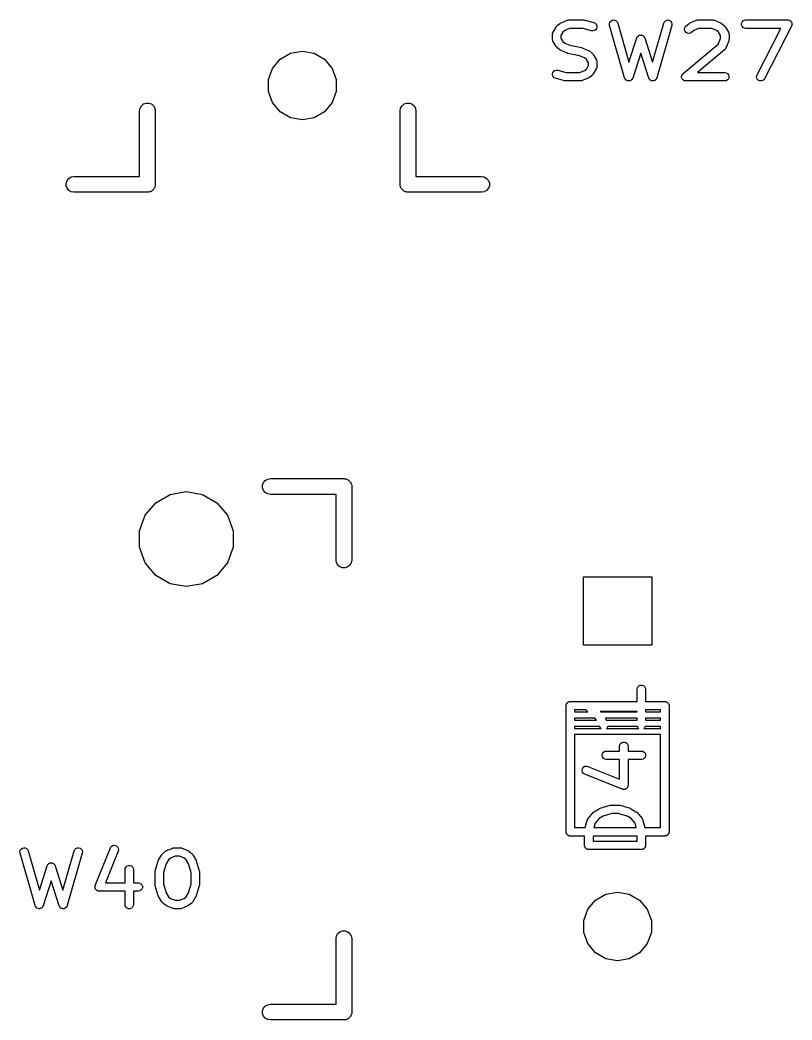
# Model space of a CAD drawing. Extents: x 47 to 330, y -254 to -153.
# Drawn here: x 279.39 to 298.06, y -206.54 to -182.38 of the extents above; entities that cross this region are included whole.
import ezdxf

# ---------------------------------------------------------------- set-up
doc = ezdxf.new("R2010")
doc.units = 0
doc.header["$MEASUREMENT"] = 0
doc.layers.add('BLACK', color=7, linetype='CONTINUOUS')

msp = doc.modelspace()

# ---------------------------------------------------------------- linework, layer by layer
at = {"layer": 'Black'}
for p, q in [((292.473, -182.446), (292.618, -182.386)), ((292.618, -182.386), (292.621, -182.385)), ((292.621, -182.385), (292.623, -182.384)), ((292.623, -182.384), (292.638, -182.381)), ((292.638, -182.381), (292.653, -182.378)), ((292.653, -182.378), (292.655, -182.378)), ((292.655, -182.378), (292.658, -182.378)), ((292.658, -182.378), (293.02, -182.378)), ((293.02, -182.378), (293.034, -182.38)), ((293.034, -182.38), (293.048, -182.382)), ((293.048, -182.382), (293.265, -182.442)), ((293.653, -182.438), (293.673, -182.409)), ((293.673, -182.409), (293.702, -182.388)), ((293.702, -182.388), (293.736, -182.378)), ((293.736, -182.378), (293.771, -182.381)), ((293.771, -182.381), (293.803, -182.395)), ((293.803, -182.395), (293.828, -182.42)), ((293.828, -182.42), (293.844, -182.452)), ((294.955, -182.452), (294.97, -182.42)), ((294.97, -182.42), (294.996, -182.395)), ((294.996, -182.395), (295.028, -182.381)), ((295.028, -182.381), (295.063, -182.378)), ((295.063, -182.378), (295.097, -182.388)), ((295.097, -182.388), (295.125, -182.409)), ((295.125, -182.409), (295.145, -182.438)), ((295.594, -182.446), (295.739, -182.386)), ((295.739, -182.386), (295.741, -182.385)), ((295.741, -182.385), (295.743, -182.384)), ((295.743, -182.384), (295.759, -182.381)), ((295.759, -182.381), (295.773, -182.378)), ((295.773, -182.378), (295.776, -182.378)), ((295.776, -182.378), (295.778, -182.378)), ((295.778, -182.378), (296.141, -182.378)), ((296.141, -182.378), (296.143, -182.378)), ((296.143, -182.378), (296.146, -182.378)), ((296.146, -182.378), (296.161, -182.381)), ((296.161, -182.381), (296.176, -182.384)), ((296.176, -182.384), (296.178, -182.385)), ((296.178, -182.385), (296.18, -182.386)), ((296.18, -182.386), (296.325, -182.446)), ((296.851, -182.429), (296.874, -182.402)), ((296.874, -182.402), (296.905, -182.384)), ((296.905, -182.384), (296.939, -182.378)), ((296.939, -182.378), (297.955, -182.378)), ((297.955, -182.378), (297.97, -182.381)), ((297.97, -182.381), (297.985, -182.382)), ((297.985, -182.382), (297.988, -182.384)), ((297.988, -182.384), (297.99, -182.384)), ((297.99, -182.384), (298.003, -182.392)), ((298.003, -182.392), (298.017, -182.399)), ((298.017, -182.399), (298.018, -182.4)), ((298.018, -182.4), (298.021, -182.402)), ((298.021, -182.402), (298.03, -182.413)), ((298.03, -182.413), (298.041, -182.425)), ((292.28, -182.669), (292.353, -182.548)), ((292.353, -182.548), (292.364, -182.535)), ((292.364, -182.535), (292.375, -182.522)), ((292.375, -182.522), (292.447, -182.462)), ((292.447, -182.462), (292.461, -182.454)), ((292.461, -182.454), (292.473, -182.446)), ((292.566, -182.628), (292.518, -182.668)), ((292.678, -182.581), (292.566, -182.628)), ((293.007, -182.581), (292.678, -182.581)), ((293.211, -182.638), (293.007, -182.581)), ((293.246, -182.641), (293.211, -182.638)), ((293.28, -182.632), (293.246, -182.641)), ((293.265, -182.442), (293.297, -182.457)), ((293.309, -182.612), (293.28, -182.632)), ((293.297, -182.457), (293.322, -182.482)), ((293.33, -182.584), (293.309, -182.612)), ((293.322, -182.482), (293.337, -182.515)), ((293.339, -182.55), (293.33, -182.584)), ((293.337, -182.515), (293.339, -182.55)), ((293.645, -182.472), (293.653, -182.438)), ((293.648, -182.507), (293.645, -182.472)), ((294.011, -183.777), (293.648, -182.507)), ((293.844, -182.452), (294.115, -183.399)), ((294.684, -183.399), (294.955, -182.452)), ((295.15, -182.507), (294.787, -183.777)), ((295.145, -182.438), (295.154, -182.472)), ((295.154, -182.472), (295.15, -182.507)), ((295.46, -182.582), (295.473, -182.549)), ((295.46, -182.618), (295.46, -182.582)), ((295.472, -182.651), (295.46, -182.618)), ((295.495, -182.678), (295.472, -182.651)), ((295.473, -182.549), (295.495, -182.522)), ((295.495, -182.522), (295.568, -182.462)), ((295.568, -182.462), (295.581, -182.454)), ((295.581, -182.454), (295.594, -182.446)), ((295.686, -182.628), (295.625, -182.679)), ((295.798, -182.581), (295.686, -182.628)), ((296.121, -182.581), (295.798, -182.581)), ((296.233, -182.628), (296.121, -182.581)), ((296.28, -182.668), (296.233, -182.628)), ((296.325, -182.446), (296.338, -182.454)), ((296.338, -182.454), (296.351, -182.462)), ((296.351, -182.462), (296.424, -182.522)), ((296.424, -182.522), (296.435, -182.535)), ((296.435, -182.535), (296.446, -182.548)), ((296.446, -182.548), (296.518, -182.669)), ((296.839, -182.462), (296.851, -182.429)), ((296.839, -182.497), (296.839, -182.462)), ((296.851, -182.53), (296.839, -182.497)), ((296.874, -182.557), (296.851, -182.53)), ((296.905, -182.575), (296.874, -182.557)), ((296.939, -182.581), (296.905, -182.575)), ((297.789, -182.581), (296.939, -182.581)), ((297.212, -183.703), (297.789, -182.581)), ((298.046, -182.526), (297.392, -183.796)), ((298.041, -182.425), (298.042, -182.427)), ((298.042, -182.427), (298.043, -182.429)), ((298.043, -182.429), (298.048, -182.443)), ((298.05, -182.511), (298.046, -182.526)), ((298.048, -182.443), (298.054, -182.457)), ((298.055, -182.497), (298.05, -182.511)), ((298.054, -182.457), (298.054, -182.46)), ((298.054, -182.46), (298.055, -182.462)), ((298.055, -182.462), (298.055, -182.477)), ((298.055, -182.477), (298.056, -182.492)), ((298.056, -182.492), (298.055, -182.495)), ((298.055, -182.495), (298.055, -182.497)), ((292.266, -182.721), (292.267, -182.712)), ((292.266, -182.842), (292.266, -182.721)), ((292.267, -182.852), (292.266, -182.842)), ((292.267, -182.712), (292.268, -182.702)), ((292.268, -182.862), (292.267, -182.852)), ((292.268, -182.702), (292.27, -182.695)), ((292.27, -182.869), (292.268, -182.862)), ((292.27, -182.695), (292.272, -182.687)), ((292.272, -182.877), (292.27, -182.869)), ((292.272, -182.687), (292.277, -182.678)), ((292.277, -182.886), (292.272, -182.877)), ((292.277, -182.678), (292.28, -182.669)), ((292.28, -182.895), (292.277, -182.886)), ((292.353, -183.016), (292.28, -182.895)), ((292.518, -182.668), (292.469, -182.75)), ((292.469, -182.75), (292.469, -182.814)), ((292.469, -182.814), (292.518, -182.896)), ((292.518, -182.896), (292.566, -182.936)), ((294.115, -183.399), (294.303, -182.811)), ((294.303, -182.811), (294.304, -182.808)), ((294.304, -182.808), (294.305, -182.804)), ((294.305, -182.804), (294.313, -182.792)), ((294.313, -182.792), (294.319, -182.78)), ((294.319, -182.78), (294.322, -182.777)), ((294.322, -182.777), (294.324, -182.774)), ((294.324, -182.774), (294.335, -182.766)), ((294.335, -182.766), (294.345, -182.756)), ((294.345, -182.756), (294.349, -182.755)), ((294.349, -182.755), (294.352, -182.752)), ((294.352, -182.752), (294.365, -182.748)), ((294.365, -182.748), (294.378, -182.743)), ((294.378, -182.743), (294.382, -182.743)), ((294.382, -182.743), (294.386, -182.742)), ((294.386, -182.742), (294.399, -182.742)), ((294.399, -182.742), (294.413, -182.742)), ((294.413, -182.742), (294.417, -182.743)), ((294.417, -182.743), (294.421, -182.743)), ((294.421, -182.743), (294.434, -182.748)), ((294.434, -182.748), (294.447, -182.752)), ((294.447, -182.752), (294.45, -182.755)), ((294.45, -182.755), (294.454, -182.756)), ((294.454, -182.756), (294.464, -182.766)), ((294.464, -182.766), (294.474, -182.774)), ((294.474, -182.774), (294.477, -182.777)), ((294.477, -182.777), (294.48, -182.78)), ((294.48, -182.78), (294.486, -182.792)), ((294.486, -182.792), (294.493, -182.804)), ((294.493, -182.804), (294.494, -182.808)), ((294.494, -182.808), (294.496, -182.811)), ((294.496, -182.811), (294.684, -183.399)), ((295.525, -182.696), (295.495, -182.678)), ((295.56, -182.702), (295.525, -182.696)), ((295.595, -182.696), (295.56, -182.702)), ((295.625, -182.679), (295.595, -182.696)), ((296.274, -182.962), (296.33, -182.823)), ((296.33, -182.75), (296.28, -182.668)), ((296.33, -182.823), (296.33, -182.75)), ((296.526, -182.88), (296.453, -183.062)), ((296.518, -182.669), (296.522, -182.678)), ((296.522, -182.678), (296.527, -182.687)), ((296.527, -182.877), (296.526, -182.879)), ((296.526, -182.879), (296.526, -182.88)), ((296.527, -182.687), (296.528, -182.695)), ((296.53, -182.861), (296.527, -182.877)), ((296.528, -182.695), (296.531, -182.702)), ((296.533, -182.846), (296.53, -182.861)), ((296.531, -182.702), (296.531, -182.712)), ((296.531, -182.712), (296.533, -182.721)), ((296.533, -182.721), (296.533, -182.842)), ((296.533, -182.842), (296.533, -182.844)), ((296.533, -182.844), (296.533, -182.846)), ((285.937, -183.181), (286.22, -183.131)), ((286.22, -183.131), (286.503, -183.181)), ((292.364, -183.028), (292.353, -183.016)), ((292.375, -183.041), (292.364, -183.028)), ((292.447, -183.102), (292.375, -183.041)), ((292.461, -183.109), (292.447, -183.102)), ((292.473, -183.118), (292.461, -183.109)), ((292.618, -183.178), (292.473, -183.118)), ((292.566, -182.936), (292.688, -182.987)), ((292.688, -182.987), (292.969, -183.045)), ((292.969, -183.045), (292.978, -183.049)), ((292.978, -183.049), (292.987, -183.051)), ((292.987, -183.051), (293.132, -183.111)), ((293.132, -183.111), (293.145, -183.12)), ((293.145, -183.12), (293.158, -183.127)), ((293.158, -183.127), (293.231, -183.188)), ((295.423, -183.671), (296.274, -182.962)), ((296.424, -183.102), (295.768, -183.648)), ((296.429, -183.096), (296.424, -183.102)), ((296.434, -183.092), (296.429, -183.096)), ((296.44, -183.083), (296.434, -183.092)), ((296.447, -183.075), (296.44, -183.083)), ((296.449, -183.068), (296.447, -183.075)), ((296.453, -183.062), (296.449, -183.068)), ((285.502, -183.546), (285.687, -183.325)), ((285.687, -183.325), (285.937, -183.181)), ((286.503, -183.181), (286.753, -183.325)), ((286.753, -183.325), (286.938, -183.546)), ((292.628, -183.18), (292.618, -183.178)), ((292.637, -183.184), (292.628, -183.18)), ((292.918, -183.242), (292.637, -183.184)), ((293.04, -183.293), (292.918, -183.242)), ((293.087, -183.333), (293.04, -183.293)), ((293.137, -183.415), (293.087, -183.333)), ((293.231, -183.188), (293.242, -183.201)), ((293.242, -183.201), (293.253, -183.213)), ((293.253, -183.213), (293.325, -183.334)), ((293.325, -183.334), (293.329, -183.343)), ((293.329, -183.343), (293.334, -183.352)), ((293.334, -183.352), (293.335, -183.36)), ((293.335, -183.36), (293.338, -183.367)), ((293.338, -183.367), (293.338, -183.377)), ((293.338, -183.377), (293.34, -183.387)), ((293.34, -183.387), (293.34, -183.508)), ((294.399, -183.176), (294.206, -183.78)), ((294.593, -183.78), (294.399, -183.176)), ((285.404, -183.816), (285.502, -183.546)), ((286.938, -183.546), (287.036, -183.816)), ((292.276, -183.645), (292.296, -183.617)), ((292.296, -183.617), (292.325, -183.597)), ((292.325, -183.597), (292.359, -183.588)), ((292.359, -183.588), (292.394, -183.591)), ((292.394, -183.591), (292.599, -183.648)), ((292.928, -183.648), (293.04, -183.601)), ((293.04, -183.601), (293.087, -183.562)), ((293.087, -183.562), (293.137, -183.479)), ((293.137, -183.479), (293.137, -183.415)), ((293.325, -183.56), (293.253, -183.681)), ((293.329, -183.551), (293.325, -183.56)), ((293.334, -183.542), (293.329, -183.551)), ((293.335, -183.534), (293.334, -183.542)), ((293.338, -183.527), (293.335, -183.534)), ((293.34, -183.508), (293.338, -183.517)), ((293.338, -183.517), (293.338, -183.527)), ((285.404, -184.104), (285.404, -183.816)), ((287.036, -183.816), (287.036, -184.104)), ((292.266, -183.679), (292.276, -183.645)), ((292.269, -183.714), (292.266, -183.679)), ((292.284, -183.747), (292.269, -183.714)), ((292.308, -183.772), (292.284, -183.747)), ((292.34, -183.787), (292.308, -183.772)), ((292.558, -183.847), (292.34, -183.787)), ((292.571, -183.849), (292.558, -183.847)), ((292.585, -183.851), (292.571, -183.849)), ((292.948, -183.851), (292.585, -183.851)), ((292.599, -183.648), (292.928, -183.648)), ((292.95, -183.851), (292.948, -183.851)), ((292.953, -183.851), (292.95, -183.851)), ((292.967, -183.848), (292.953, -183.851)), ((292.983, -183.845), (292.967, -183.848)), ((292.985, -183.844), (292.983, -183.845)), ((292.987, -183.843), (292.985, -183.844)), ((293.132, -183.783), (292.987, -183.843)), ((293.145, -183.775), (293.132, -183.783)), ((293.158, -183.767), (293.145, -183.775)), ((293.231, -183.707), (293.158, -183.767)), ((293.242, -183.694), (293.231, -183.707)), ((293.253, -183.681), (293.242, -183.694)), ((294.014, -183.783), (294.011, -183.777)), ((294.015, -183.788), (294.014, -183.783)), ((294.021, -183.798), (294.015, -183.788)), ((294.027, -183.809), (294.021, -183.798)), ((294.031, -183.813), (294.027, -183.809)), ((294.034, -183.818), (294.031, -183.813)), ((294.043, -183.825), (294.034, -183.818)), ((294.052, -183.834), (294.043, -183.825)), ((294.057, -183.836), (294.052, -183.834)), ((294.062, -183.839), (294.057, -183.836)), ((294.073, -183.843), (294.062, -183.839)), ((294.084, -183.848), (294.073, -183.843)), ((294.09, -183.848), (294.084, -183.848)), ((294.095, -183.85), (294.09, -183.848)), ((294.107, -183.85), (294.095, -183.85)), ((294.12, -183.851), (294.107, -183.85)), ((294.125, -183.849), (294.12, -183.851)), ((294.131, -183.849), (294.125, -183.849)), ((294.142, -183.844), (294.131, -183.849)), ((294.153, -183.841), (294.142, -183.844)), ((294.158, -183.838), (294.153, -183.841)), ((294.163, -183.835), (294.158, -183.838)), ((294.172, -183.827), (294.163, -183.835)), ((294.182, -183.82), (294.172, -183.827)), ((294.185, -183.816), (294.182, -183.82)), ((294.189, -183.812), (294.185, -183.816)), ((294.195, -183.801), (294.189, -183.812)), ((294.202, -183.791), (294.195, -183.801)), ((294.203, -183.785), (294.202, -183.791)), ((294.206, -183.78), (294.203, -183.785)), ((294.595, -183.785), (294.593, -183.78)), ((294.597, -183.791), (294.595, -183.785)), ((294.604, -183.801), (294.597, -183.791)), ((294.609, -183.812), (294.604, -183.801)), ((294.613, -183.816), (294.609, -183.812)), ((294.617, -183.82), (294.613, -183.816)), ((294.626, -183.827), (294.617, -183.82)), ((294.635, -183.835), (294.626, -183.827)), ((294.641, -183.838), (294.635, -183.835)), ((294.645, -183.841), (294.641, -183.838)), ((294.657, -183.844), (294.645, -183.841)), ((294.668, -183.849), (294.657, -183.844)), ((294.674, -183.849), (294.668, -183.849)), ((294.679, -183.851), (294.674, -183.849)), ((294.691, -183.85), (294.679, -183.851)), ((294.703, -183.85), (294.691, -183.85)), ((294.709, -183.848), (294.703, -183.85)), ((294.714, -183.848), (294.709, -183.848)), ((294.725, -183.843), (294.714, -183.848)), ((294.737, -183.839), (294.725, -183.843)), ((294.741, -183.836), (294.737, -183.839)), ((294.746, -183.834), (294.741, -183.836)), ((294.755, -183.825), (294.746, -183.834)), ((294.765, -183.818), (294.755, -183.825)), ((294.768, -183.813), (294.765, -183.818)), ((294.772, -183.809), (294.768, -183.813)), ((294.777, -183.798), (294.772, -183.809)), ((294.784, -183.788), (294.777, -183.798)), ((294.785, -183.783), (294.784, -183.788)), ((294.787, -183.777), (294.785, -183.783)), ((295.388, -183.732), (295.394, -183.715)), ((295.388, -183.749), (295.388, -183.732)), ((295.388, -183.732), (295.388, -183.732)), ((295.388, -183.732), (295.388, -183.732)), ((295.388, -183.767), (295.388, -183.749)), ((295.394, -183.784), (295.388, -183.767)), ((295.388, -183.767), (295.388, -183.767)), ((295.388, -183.767), (295.388, -183.767)), ((295.394, -183.715), (295.4, -183.699)), ((295.4, -183.8), (295.394, -183.784)), ((295.4, -183.698), (295.411, -183.685)), ((295.4, -183.699), (295.4, -183.698)), ((295.4, -183.699), (295.4, -183.699)), ((295.411, -183.814), (295.4, -183.8)), ((295.4, -183.8), (295.4, -183.8)), ((295.4, -183.8), (295.4, -183.8)), ((295.411, -183.685), (295.423, -183.672)), ((295.422, -183.827), (295.411, -183.814)), ((295.423, -183.827), (295.422, -183.827)), ((295.422, -183.827), (295.422, -183.827)), ((295.423, -183.672), (295.423, -183.671)), ((295.423, -183.672), (295.423, -183.672)), ((295.438, -183.836), (295.423, -183.827)), ((295.453, -183.845), (295.438, -183.836)), ((295.47, -183.848), (295.453, -183.845)), ((295.453, -183.845), (295.453, -183.845)), ((295.453, -183.845), (295.453, -183.845)), ((295.488, -183.851), (295.47, -183.848)), ((296.431, -183.851), (295.488, -183.851)), ((295.488, -183.851), (295.488, -183.851)), ((295.488, -183.851), (295.488, -183.851)), ((295.768, -183.648), (296.431, -183.648)), ((296.431, -183.648), (296.466, -183.654)), ((296.466, -183.845), (296.431, -183.851)), ((296.466, -183.654), (296.497, -183.672)), ((296.497, -183.827), (296.466, -183.845)), ((296.497, -183.672), (296.519, -183.699)), ((296.519, -183.8), (296.497, -183.827)), ((296.519, -183.699), (296.531, -183.732)), ((296.531, -183.767), (296.519, -183.8)), ((296.531, -183.732), (296.531, -183.767)), ((297.201, -183.737), (297.212, -183.703)), ((297.203, -183.772), (297.201, -183.737)), ((297.217, -183.805), (297.203, -183.772)), ((297.241, -183.83), (297.217, -183.805)), ((297.272, -183.847), (297.241, -183.83)), ((297.307, -183.851), (297.272, -183.847)), ((297.341, -183.843), (297.307, -183.851)), ((297.371, -183.824), (297.341, -183.843)), ((297.392, -183.796), (297.371, -183.824)), ((285.502, -184.374), (285.404, -184.104)), ((287.036, -184.104), (286.938, -184.374)), ((282.284, -184.572), (282.296, -184.507)), ((282.284, -186.159), (282.284, -184.572)), ((282.296, -184.507), (282.329, -184.45)), ((282.329, -184.45), (282.38, -184.407)), ((282.38, -184.407), (282.442, -184.384)), ((282.442, -184.384), (282.508, -184.384)), ((282.508, -184.384), (282.57, -184.407)), ((282.57, -184.407), (282.621, -184.45)), ((282.621, -184.45), (282.654, -184.507)), ((282.654, -184.507), (282.666, -184.572)), ((282.666, -184.572), (282.666, -186.35)), ((285.687, -184.595), (285.502, -184.374)), ((285.937, -184.739), (285.687, -184.595)), ((286.753, -184.595), (286.503, -184.739)), ((286.938, -184.374), (286.753, -184.595)), ((288.584, -184.572), (288.596, -184.507)), ((288.584, -186.35), (288.584, -184.572)), ((288.596, -184.507), (288.629, -184.45)), ((288.629, -184.45), (288.68, -184.407)), ((288.68, -184.407), (288.742, -184.384)), ((288.742, -184.384), (288.808, -184.384)), ((288.808, -184.384), (288.87, -184.407)), ((288.87, -184.407), (288.921, -184.45)), ((288.921, -184.45), (288.954, -184.507)), ((288.954, -184.507), (288.965, -184.572)), ((288.965, -184.572), (288.965, -186.159)), ((286.22, -184.789), (285.937, -184.739)), ((286.503, -184.739), (286.22, -184.789)), ((280.509, -186.317), (280.532, -186.255)), ((280.532, -186.255), (280.575, -186.204)), ((280.575, -186.204), (280.632, -186.171)), ((280.632, -186.171), (280.697, -186.159)), ((280.697, -186.159), (282.284, -186.159)), ((288.965, -186.159), (290.553, -186.159)), ((290.553, -186.159), (290.618, -186.171)), ((290.618, -186.171), (290.675, -186.204)), ((290.675, -186.204), (290.718, -186.255)), ((290.718, -186.255), (290.741, -186.317)), ((280.509, -186.383), (280.509, -186.317)), ((280.532, -186.445), (280.509, -186.383)), ((280.575, -186.496), (280.532, -186.445)), ((280.632, -186.529), (280.575, -186.496)), ((280.697, -186.54), (280.632, -186.529)), ((282.54, -186.529), (282.524, -186.532)), ((282.555, -186.521), (282.54, -186.529)), ((282.57, -186.515), (282.555, -186.521)), ((282.583, -186.504), (282.57, -186.515)), ((282.597, -186.496), (282.583, -186.504)), ((282.608, -186.483), (282.597, -186.496)), ((282.621, -186.472), (282.608, -186.483)), ((282.629, -186.458), (282.621, -186.472)), ((282.64, -186.445), (282.629, -186.458)), ((282.646, -186.43), (282.64, -186.445)), ((282.654, -186.415), (282.646, -186.43)), ((282.657, -186.399), (282.654, -186.415)), ((282.663, -186.383), (282.657, -186.399)), ((282.666, -186.35), (282.663, -186.366)), ((282.663, -186.366), (282.663, -186.383)), ((288.587, -186.366), (288.584, -186.35)), ((288.587, -186.383), (288.587, -186.366)), ((288.593, -186.399), (288.587, -186.383)), ((288.596, -186.415), (288.593, -186.399)), ((288.604, -186.43), (288.596, -186.415)), ((288.61, -186.445), (288.604, -186.43)), ((288.621, -186.458), (288.61, -186.445)), ((288.629, -186.472), (288.621, -186.458)), ((288.642, -186.483), (288.629, -186.472)), ((288.653, -186.496), (288.642, -186.483)), ((288.667, -186.504), (288.653, -186.496)), ((288.68, -186.515), (288.667, -186.504)), ((288.695, -186.521), (288.68, -186.515)), ((288.71, -186.529), (288.695, -186.521)), ((288.726, -186.532), (288.71, -186.529)), ((290.618, -186.529), (290.553, -186.54)), ((290.675, -186.496), (290.618, -186.529)), ((290.718, -186.445), (290.675, -186.496)), ((290.741, -186.383), (290.718, -186.445)), ((290.741, -186.317), (290.741, -186.383)), ((282.475, -186.54), (280.697, -186.54)), ((282.491, -186.538), (282.475, -186.54)), ((282.508, -186.538), (282.491, -186.538)), ((282.524, -186.532), (282.508, -186.538)), ((288.742, -186.538), (288.726, -186.532)), ((288.759, -186.538), (288.742, -186.538)), ((288.775, -186.54), (288.759, -186.538)), ((290.553, -186.54), (288.775, -186.54)), ((285.282, -193.555), (285.325, -193.504)), ((285.325, -193.504), (285.382, -193.471)), ((285.382, -193.471), (285.447, -193.459)), ((285.447, -193.459), (287.225, -193.459)), ((287.225, -193.459), (287.241, -193.462)), ((287.241, -193.462), (287.258, -193.462)), ((287.258, -193.462), (287.274, -193.468)), ((287.274, -193.468), (287.29, -193.471)), ((287.29, -193.471), (287.305, -193.479)), ((287.305, -193.479), (287.32, -193.485)), ((287.32, -193.485), (287.333, -193.496)), ((287.333, -193.496), (287.347, -193.504)), ((287.347, -193.504), (287.358, -193.517)), ((287.358, -193.517), (287.371, -193.528)), ((287.371, -193.528), (287.379, -193.542)), ((283.023, -193.842), (283.415, -193.773)), ((283.415, -193.773), (283.807, -193.842)), ((285.259, -193.617), (285.282, -193.555)), ((285.259, -193.683), (285.259, -193.617)), ((285.282, -193.745), (285.259, -193.683)), ((285.325, -193.796), (285.282, -193.745)), ((287.379, -193.542), (287.39, -193.555)), ((287.39, -193.555), (287.396, -193.57)), ((287.396, -193.57), (287.404, -193.585)), ((287.404, -193.585), (287.407, -193.601)), ((287.407, -193.601), (287.413, -193.617)), ((287.413, -193.617), (287.413, -193.634)), ((287.413, -193.634), (287.416, -193.65)), ((287.416, -193.65), (287.416, -195.428)), ((282.677, -194.041), (283.023, -193.842)), ((283.807, -193.842), (284.153, -194.041)), ((285.382, -193.829), (285.325, -193.796)), ((285.447, -193.84), (285.382, -193.829)), ((287.034, -193.84), (285.447, -193.84)), ((287.034, -195.428), (287.034, -193.84)), ((282.421, -194.346), (282.677, -194.041)), ((284.153, -194.041), (284.409, -194.346)), ((282.285, -194.721), (282.421, -194.346)), ((284.409, -194.346), (284.545, -194.721)), ((282.285, -195.119), (282.285, -194.721)), ((284.545, -194.721), (284.545, -195.119)), ((282.421, -195.494), (282.285, -195.119)), ((284.545, -195.119), (284.409, -195.494)), ((287.046, -195.493), (287.034, -195.428)), ((287.416, -195.428), (287.404, -195.493)), ((282.677, -195.799), (282.421, -195.494)), ((284.409, -195.494), (284.153, -195.799)), ((287.079, -195.55), (287.046, -195.493)), ((287.13, -195.593), (287.079, -195.55)), ((287.192, -195.616), (287.13, -195.593)), ((287.258, -195.616), (287.192, -195.616)), ((287.32, -195.593), (287.258, -195.616)), ((287.371, -195.55), (287.32, -195.593)), ((287.404, -195.493), (287.371, -195.55)), ((283.023, -195.998), (282.677, -195.799)), ((284.153, -195.799), (283.807, -195.998)), ((293.014, -197.486), (293.014, -195.834)), ((293.014, -195.834), (294.666, -195.834)), ((294.666, -195.834), (294.666, -197.486)), ((283.415, -196.067), (283.023, -195.998)), ((283.807, -195.998), (283.415, -196.067)), ((294.666, -197.486), (293.014, -197.486)), ((294.313, -198.547), (294.319, -198.512)), ((294.313, -198.844), (294.313, -198.547)), ((294.319, -198.512), (294.337, -198.482)), ((294.337, -198.482), (294.364, -198.459)), ((294.364, -198.459), (294.397, -198.447)), ((294.397, -198.447), (294.432, -198.447)), ((294.432, -198.447), (294.465, -198.459)), ((294.465, -198.459), (294.492, -198.482)), ((294.492, -198.482), (294.51, -198.512)), ((294.51, -198.512), (294.516, -198.547)), ((294.516, -198.547), (294.516, -198.844)), ((292.655, -198.855), (292.662, -198.851)), ((292.662, -198.851), (292.671, -198.849)), ((292.671, -198.849), (292.679, -198.846)), ((292.679, -198.846), (292.688, -198.846)), ((292.688, -198.846), (292.697, -198.844)), ((292.697, -198.844), (294.313, -198.844)), ((294.516, -198.844), (294.983, -198.844)), ((294.983, -198.844), (294.992, -198.846)), ((294.992, -198.846), (295.001, -198.846)), ((295.001, -198.846), (295.009, -198.849)), ((295.009, -198.849), (295.018, -198.851)), ((295.018, -198.851), (295.025, -198.855)), ((292.595, -198.946), (292.597, -198.937)), ((292.595, -201.994), (292.595, -198.946)), ((292.597, -198.928), (292.6, -198.92)), ((292.597, -198.937), (292.597, -198.928)), ((292.6, -198.92), (292.602, -198.911)), ((292.602, -198.911), (292.606, -198.904)), ((292.606, -198.904), (292.609, -198.895)), ((292.609, -198.895), (292.615, -198.888)), ((292.615, -198.888), (292.619, -198.881)), ((292.619, -198.881), (292.626, -198.875)), ((292.626, -198.875), (292.632, -198.868)), ((292.632, -198.868), (292.639, -198.864)), ((292.639, -198.864), (292.646, -198.858)), ((292.646, -198.858), (292.655, -198.855)), ((293.069, -199.048), (292.799, -199.048)), ((292.799, -199.048), (292.799, -199.095)), ((293.079, -199.06), (293.069, -199.048)), ((293.08, -199.061), (293.079, -199.06)), ((293.081, -199.062), (293.08, -199.061)), ((293.123, -199.095), (293.081, -199.062)), ((293.422, -199.084), (293.431, -199.095)), ((294.313, -199.084), (293.422, -199.084)), ((294.313, -199.095), (294.313, -199.084)), ((294.516, -199.048), (294.516, -199.095)), ((294.881, -199.048), (294.516, -199.048)), ((294.881, -199.095), (294.881, -199.048)), ((295.025, -198.855), (295.034, -198.858)), ((295.034, -198.858), (295.041, -198.864)), ((295.041, -198.864), (295.048, -198.868)), ((295.048, -198.868), (295.054, -198.875)), ((295.054, -198.875), (295.061, -198.881)), ((295.061, -198.881), (295.065, -198.888)), ((295.065, -198.888), (295.071, -198.895)), ((295.071, -198.895), (295.074, -198.904)), ((295.074, -198.904), (295.078, -198.911)), ((295.078, -198.911), (295.08, -198.92)), ((295.08, -198.92), (295.083, -198.928)), ((295.083, -198.928), (295.083, -198.937)), ((295.083, -198.937), (295.085, -198.946)), ((295.085, -198.946), (295.085, -201.994)), ((292.799, -199.095), (292.84, -199.095)), ((292.84, -199.245), (292.799, -199.245)), ((292.799, -199.245), (292.799, -199.295)), ((292.799, -199.295), (293.333, -199.295)), ((292.84, -199.095), (293.123, -199.095)), ((293.292, -199.245), (292.84, -199.245)), ((293.333, -199.295), (293.292, -199.245)), ((293.431, -199.095), (294.313, -199.095)), ((293.545, -199.245), (293.566, -199.295)), ((294.313, -199.245), (293.545, -199.245)), ((293.566, -199.295), (294.313, -199.295)), ((294.313, -199.295), (294.313, -199.245)), ((294.516, -199.095), (294.881, -199.095)), ((294.516, -199.245), (294.516, -199.295)), ((294.881, -199.245), (294.516, -199.245)), ((294.516, -199.295), (294.881, -199.295)), ((294.881, -199.295), (294.881, -199.245)), ((292.799, -199.445), (292.799, -199.495)), ((293.409, -199.445), (292.799, -199.445)), ((292.799, -199.495), (293.444, -199.495)), ((293.414, -199.457), (293.409, -199.445)), ((293.433, -199.487), (293.414, -199.457)), ((293.444, -199.495), (293.433, -199.487)), ((293.588, -199.479), (293.571, -199.495)), ((293.571, -199.495), (294.351, -199.495)), ((293.604, -199.448), (293.588, -199.479)), ((293.605, -199.445), (293.604, -199.448)), ((294.318, -199.445), (293.605, -199.445)), ((294.319, -199.452), (294.318, -199.445)), ((294.337, -199.483), (294.319, -199.452)), ((294.351, -199.495), (294.337, -199.483)), ((294.492, -199.483), (294.478, -199.495)), ((294.478, -199.495), (294.881, -199.495)), ((294.51, -199.452), (294.492, -199.483)), ((294.511, -199.445), (294.51, -199.452)), ((294.881, -199.445), (294.511, -199.445)), ((294.881, -199.495), (294.881, -199.445)), ((292.799, -199.645), (292.799, -201.892)), ((294.881, -199.645), (292.799, -199.645)), ((294.881, -201.892), (294.881, -199.645)), ((293.503, -200.066), (293.533, -200.048)), ((293.533, -200.048), (293.568, -200.042)), ((293.568, -200.042), (293.89, -200.042)), ((293.89, -199.926), (293.896, -199.891)), ((293.89, -200.042), (293.89, -199.926)), ((293.896, -199.891), (293.913, -199.86)), ((293.913, -199.86), (293.94, -199.838)), ((293.94, -199.838), (293.974, -199.826)), ((293.974, -199.826), (294.009, -199.826)), ((294.009, -199.826), (294.042, -199.838)), ((294.042, -199.838), (294.069, -199.86)), ((294.069, -199.86), (294.087, -199.891)), ((294.087, -199.891), (294.093, -199.926)), ((294.093, -199.926), (294.093, -200.042)), ((294.093, -200.042), (294.415, -200.042)), ((294.415, -200.042), (294.449, -200.048)), ((294.449, -200.048), (294.48, -200.066)), ((293.468, -200.126), (293.48, -200.093)), ((293.468, -200.161), (293.468, -200.126)), ((293.48, -200.194), (293.468, -200.161)), ((293.48, -200.093), (293.503, -200.066)), ((293.503, -200.221), (293.48, -200.194)), ((293.533, -200.239), (293.503, -200.221)), ((293.568, -200.245), (293.533, -200.239)), ((293.89, -200.245), (293.568, -200.245)), ((293.89, -200.719), (293.89, -200.245)), ((294.415, -200.245), (294.093, -200.245)), ((294.093, -200.245), (294.093, -200.869)), ((294.449, -200.239), (294.415, -200.245)), ((294.48, -200.221), (294.449, -200.239)), ((294.48, -200.066), (294.503, -200.093)), ((294.503, -200.194), (294.48, -200.221)), ((294.503, -200.093), (294.515, -200.126)), ((294.515, -200.161), (294.503, -200.194)), ((294.515, -200.126), (294.515, -200.161)), ((292.983, -200.521), (292.985, -200.486)), ((292.995, -200.554), (292.983, -200.521)), ((292.985, -200.486), (292.998, -200.453)), ((292.998, -200.453), (293.021, -200.426)), ((293.021, -200.426), (293.052, -200.41)), ((293.052, -200.41), (293.087, -200.405)), ((293.087, -200.405), (293.122, -200.412)), ((293.122, -200.412), (293.89, -200.719)), ((293.016, -200.582), (292.995, -200.554)), ((293.046, -200.601), (293.016, -200.582)), ((293.953, -200.963), (293.046, -200.601)), ((293.964, -200.966), (293.953, -200.963)), ((293.974, -200.969), (293.964, -200.966)), ((293.981, -200.969), (293.974, -200.969)), ((293.988, -200.971), (293.981, -200.969)), ((293.998, -200.969), (293.988, -200.971)), ((294.009, -200.969), (293.998, -200.969)), ((294.016, -200.967), (294.009, -200.969)), ((294.023, -200.966), (294.016, -200.967)), ((294.032, -200.961), (294.023, -200.966)), ((294.042, -200.957), (294.032, -200.961)), ((294.048, -200.952), (294.042, -200.957)), ((294.054, -200.949), (294.048, -200.952)), ((294.061, -200.941), (294.054, -200.949)), ((294.069, -200.934), (294.061, -200.941)), ((294.073, -200.928), (294.069, -200.934)), ((294.078, -200.923), (294.073, -200.928)), ((294.081, -200.913), (294.078, -200.923)), ((294.087, -200.904), (294.081, -200.913)), ((294.088, -200.897), (294.087, -200.904)), ((294.091, -200.89), (294.088, -200.897)), ((294.093, -200.869), (294.091, -200.879)), ((294.091, -200.879), (294.091, -200.89)), ((293.261, -201.519), (293.274, -201.508)), ((293.274, -201.508), (293.395, -201.435)), ((293.395, -201.435), (293.406, -201.431)), ((293.406, -201.431), (293.418, -201.425)), ((293.418, -201.425), (293.66, -201.352)), ((293.66, -201.352), (293.674, -201.351)), ((293.674, -201.351), (293.689, -201.348)), ((293.689, -201.348), (293.87, -201.348)), ((293.87, -201.348), (293.885, -201.351)), ((293.885, -201.351), (293.899, -201.352)), ((293.899, -201.352), (294.141, -201.425)), ((294.141, -201.425), (294.153, -201.431)), ((294.153, -201.431), (294.164, -201.435)), ((294.164, -201.435), (294.285, -201.508)), ((294.285, -201.508), (294.298, -201.519)), ((293.057, -201.892), (293.107, -201.713)), ((293.107, -201.713), (293.109, -201.709)), ((293.109, -201.706), (293.116, -201.694)), ((293.109, -201.709), (293.109, -201.706)), ((293.116, -201.694), (293.122, -201.681)), ((293.122, -201.681), (293.125, -201.678)), ((293.125, -201.678), (293.127, -201.675)), ((293.127, -201.675), (293.248, -201.53)), ((293.248, -201.53), (293.261, -201.519)), ((293.393, -201.673), (293.297, -201.788)), ((293.488, -201.616), (293.393, -201.673)), ((293.704, -201.551), (293.488, -201.616)), ((293.855, -201.551), (293.704, -201.551)), ((294.071, -201.616), (293.855, -201.551)), ((294.166, -201.673), (294.071, -201.616)), ((294.262, -201.788), (294.166, -201.673)), ((294.298, -201.519), (294.311, -201.53)), ((294.311, -201.53), (294.432, -201.675)), ((294.432, -201.675), (294.434, -201.678)), ((294.434, -201.678), (294.437, -201.681)), ((294.437, -201.681), (294.443, -201.694)), ((294.443, -201.694), (294.45, -201.706)), ((294.45, -201.706), (294.45, -201.709)), ((294.45, -201.709), (294.452, -201.713)), ((294.452, -201.713), (294.502, -201.892)), ((292.597, -202.003), (292.595, -201.994)), ((292.799, -201.892), (293.057, -201.892)), ((293.297, -201.788), (293.268, -201.892)), ((293.268, -201.892), (294.291, -201.892)), ((294.291, -201.892), (294.262, -201.788)), ((294.502, -201.892), (294.881, -201.892)), ((295.085, -201.994), (295.083, -202.003)), ((292.597, -202.012), (292.597, -202.003)), ((292.6, -202.02), (292.597, -202.012)), ((292.602, -202.029), (292.6, -202.02)), ((292.606, -202.036), (292.602, -202.029)), ((292.609, -202.045), (292.606, -202.036)), ((292.615, -202.052), (292.609, -202.045)), ((292.619, -202.059), (292.615, -202.052)), ((292.626, -202.065), (292.619, -202.059)), ((292.632, -202.072), (292.626, -202.065)), ((292.639, -202.076), (292.632, -202.072)), ((292.646, -202.082), (292.639, -202.076)), ((292.655, -202.085), (292.646, -202.082)), ((292.662, -202.089), (292.655, -202.085)), ((292.671, -202.091), (292.662, -202.089)), ((292.679, -202.094), (292.671, -202.091)), ((292.688, -202.094), (292.679, -202.094)), ((292.697, -202.096), (292.688, -202.094)), ((293.043, -202.096), (292.697, -202.096)), ((293.043, -202.321), (293.043, -202.096)), ((293.246, -202.096), (293.246, -202.219)), ((294.313, -202.096), (293.246, -202.096)), ((293.246, -202.219), (294.313, -202.219)), ((294.313, -202.219), (294.313, -202.096)), ((294.983, -202.096), (294.516, -202.096)), ((294.516, -202.096), (294.516, -202.321)), ((294.992, -202.094), (294.983, -202.096)), ((295.001, -202.094), (294.992, -202.094)), ((295.009, -202.091), (295.001, -202.094)), ((295.018, -202.089), (295.009, -202.091)), ((295.025, -202.085), (295.018, -202.089)), ((295.034, -202.082), (295.025, -202.085)), ((295.041, -202.076), (295.034, -202.082)), ((295.048, -202.072), (295.041, -202.076)), ((295.054, -202.065), (295.048, -202.072)), ((295.061, -202.059), (295.054, -202.065)), ((295.065, -202.052), (295.061, -202.059)), ((295.071, -202.045), (295.065, -202.052)), ((295.074, -202.036), (295.071, -202.045)), ((295.078, -202.029), (295.074, -202.036)), ((295.08, -202.02), (295.078, -202.029)), ((295.083, -202.012), (295.08, -202.02)), ((295.083, -202.003), (295.083, -202.012)), ((279.395, -202.472), (279.403, -202.438)), ((279.398, -202.507), (279.395, -202.472)), ((279.403, -202.438), (279.423, -202.409)), ((279.423, -202.409), (279.452, -202.388)), ((279.452, -202.388), (279.486, -202.378)), ((279.486, -202.378), (279.521, -202.381)), ((279.521, -202.381), (279.553, -202.395)), ((279.553, -202.395), (279.578, -202.42)), ((279.578, -202.42), (279.594, -202.452)), ((279.594, -202.452), (279.865, -203.399)), ((280.434, -203.399), (280.705, -202.452)), ((280.705, -202.452), (280.72, -202.42)), ((280.72, -202.42), (280.746, -202.395)), ((280.746, -202.395), (280.778, -202.381)), ((280.778, -202.381), (280.813, -202.378)), ((280.813, -202.378), (280.847, -202.388)), ((280.847, -202.388), (280.875, -202.409)), ((280.875, -202.409), (280.895, -202.438)), ((280.895, -202.438), (280.904, -202.472)), ((280.904, -202.472), (280.9, -202.507)), ((281.216, -203.288), (281.579, -202.381)), ((281.768, -202.457), (281.46, -203.225)), ((281.579, -202.381), (281.598, -202.351)), ((281.598, -202.351), (281.625, -202.33)), ((281.625, -202.33), (281.659, -202.318)), ((281.659, -202.318), (281.694, -202.32)), ((281.694, -202.32), (281.727, -202.333)), ((281.727, -202.333), (281.753, -202.356)), ((281.753, -202.356), (281.77, -202.387)), ((281.775, -202.422), (281.768, -202.457)), ((281.77, -202.387), (281.775, -202.422)), ((282.842, -202.522), (282.915, -202.462)), ((282.915, -202.462), (282.928, -202.454)), ((282.928, -202.454), (282.94, -202.446)), ((282.94, -202.446), (283.086, -202.386)), ((283.086, -202.386), (283.088, -202.385)), ((283.088, -202.385), (283.09, -202.384)), ((283.09, -202.384), (283.105, -202.381)), ((283.105, -202.381), (283.12, -202.378)), ((283.12, -202.378), (283.122, -202.378)), ((283.122, -202.378), (283.125, -202.378)), ((283.125, -202.378), (283.27, -202.378)), ((283.27, -202.378), (283.272, -202.378)), ((283.272, -202.378), (283.275, -202.378)), ((283.275, -202.378), (283.289, -202.381)), ((283.289, -202.381), (283.305, -202.384)), ((283.305, -202.384), (283.307, -202.385)), ((283.307, -202.385), (283.309, -202.386)), ((283.309, -202.386), (283.454, -202.446)), ((283.454, -202.446), (283.467, -202.454)), ((283.467, -202.454), (283.48, -202.462)), ((283.48, -202.462), (283.553, -202.522)), ((293.044, -202.329), (293.043, -202.321)), ((293.044, -202.338), (293.044, -202.329)), ((293.048, -202.347), (293.044, -202.338)), ((293.049, -202.355), (293.048, -202.347)), ((293.053, -202.363), (293.049, -202.355)), ((293.057, -202.371), (293.053, -202.363)), ((293.062, -202.378), (293.057, -202.371)), ((293.067, -202.386), (293.062, -202.378)), ((293.074, -202.392), (293.067, -202.386)), ((293.079, -202.398), (293.074, -202.392)), ((293.087, -202.403), (293.079, -202.398)), ((293.094, -202.409), (293.087, -202.403)), ((293.102, -202.412), (293.094, -202.409)), ((293.11, -202.416), (293.102, -202.412)), ((293.119, -202.418), (293.11, -202.416)), ((293.127, -202.421), (293.119, -202.418)), ((293.136, -202.421), (293.127, -202.421)), ((293.145, -202.422), (293.136, -202.421)), ((294.415, -202.422), (293.145, -202.422)), ((294.423, -202.421), (294.415, -202.422)), ((294.432, -202.421), (294.423, -202.421)), ((294.441, -202.418), (294.432, -202.421)), ((294.449, -202.416), (294.441, -202.418)), ((294.457, -202.412), (294.449, -202.416)), ((294.465, -202.409), (294.457, -202.412)), ((294.472, -202.403), (294.465, -202.409)), ((294.48, -202.398), (294.472, -202.403)), ((294.486, -202.392), (294.48, -202.398)), ((294.492, -202.386), (294.486, -202.392)), ((294.497, -202.378), (294.492, -202.386)), ((294.503, -202.371), (294.497, -202.378)), ((294.506, -202.363), (294.503, -202.371)), ((294.51, -202.355), (294.506, -202.363)), ((294.512, -202.347), (294.51, -202.355)), ((294.515, -202.338), (294.512, -202.347)), ((294.516, -202.321), (294.515, -202.329)), ((294.515, -202.329), (294.515, -202.338)), ((279.761, -203.777), (279.398, -202.507)), ((280.9, -202.507), (280.537, -203.777)), ((282.665, -202.934), (282.737, -202.692)), ((282.737, -202.692), (282.743, -202.681)), ((282.743, -202.681), (282.747, -202.669)), ((282.747, -202.669), (282.82, -202.548)), ((282.82, -202.548), (282.831, -202.535)), ((282.831, -202.535), (282.842, -202.522)), ((282.985, -202.668), (282.928, -202.763)), ((283.033, -202.628), (282.985, -202.668)), ((283.145, -202.581), (283.033, -202.628)), ((283.25, -202.581), (283.145, -202.581)), ((283.362, -202.628), (283.25, -202.581)), ((283.409, -202.668), (283.362, -202.628)), ((283.466, -202.763), (283.409, -202.668)), ((283.553, -202.522), (283.564, -202.535)), ((283.564, -202.535), (283.575, -202.548)), ((283.575, -202.548), (283.647, -202.669)), ((283.647, -202.669), (283.652, -202.681)), ((283.652, -202.681), (283.657, -202.692)), ((283.657, -202.692), (283.73, -202.934)), ((279.865, -203.399), (280.053, -202.811)), ((280.053, -202.811), (280.054, -202.808)), ((280.054, -202.808), (280.055, -202.804)), ((280.055, -202.804), (280.063, -202.792)), ((280.063, -202.792), (280.069, -202.78)), ((280.069, -202.78), (280.072, -202.777)), ((280.072, -202.777), (280.074, -202.774)), ((280.074, -202.774), (280.085, -202.766)), ((280.085, -202.766), (280.095, -202.756)), ((280.095, -202.756), (280.099, -202.755)), ((280.099, -202.755), (280.102, -202.752)), ((280.102, -202.752), (280.115, -202.748)), ((280.115, -202.748), (280.128, -202.743)), ((280.128, -202.743), (280.132, -202.743)), ((280.132, -202.743), (280.136, -202.742)), ((280.136, -202.742), (280.149, -202.742)), ((280.149, -202.742), (280.163, -202.742)), ((280.163, -202.742), (280.167, -202.743)), ((280.167, -202.743), (280.171, -202.743)), ((280.171, -202.743), (280.184, -202.748)), ((280.184, -202.748), (280.197, -202.752)), ((280.197, -202.752), (280.2, -202.755)), ((280.2, -202.755), (280.204, -202.756)), ((280.204, -202.756), (280.214, -202.766)), ((280.214, -202.766), (280.224, -202.774)), ((280.224, -202.774), (280.227, -202.777)), ((280.227, -202.777), (280.23, -202.78)), ((280.23, -202.78), (280.236, -202.792)), ((280.236, -202.792), (280.243, -202.804)), ((280.243, -202.804), (280.244, -202.808)), ((280.244, -202.808), (280.246, -202.811)), ((280.246, -202.811), (280.434, -203.399)), ((281.935, -202.903), (281.941, -202.868)), ((281.935, -203.225), (281.935, -202.903)), ((281.941, -202.868), (281.958, -202.838)), ((281.958, -202.838), (281.985, -202.815)), ((281.985, -202.815), (282.018, -202.803)), ((282.018, -202.803), (282.054, -202.803)), ((282.054, -202.803), (282.087, -202.815)), ((282.087, -202.815), (282.114, -202.838)), ((282.114, -202.838), (282.132, -202.868)), ((282.132, -202.868), (282.138, -202.903)), ((282.138, -202.903), (282.138, -203.225)), ((282.66, -202.963), (282.663, -202.949)), ((282.663, -202.949), (282.665, -202.934)), ((282.928, -202.763), (282.863, -202.978)), ((283.531, -202.978), (283.466, -202.763)), ((283.73, -202.934), (283.732, -202.949)), ((283.732, -202.949), (283.734, -202.963)), ((280.149, -203.176), (279.956, -203.78)), ((280.343, -203.78), (280.149, -203.176)), ((282.66, -203.266), (282.66, -202.963)), ((282.863, -202.978), (282.863, -203.251)), ((283.531, -203.251), (283.531, -202.978)), ((283.734, -202.963), (283.734, -203.266)), ((281.209, -203.323), (281.21, -203.316)), ((281.21, -203.333), (281.209, -203.323)), ((281.21, -203.309), (281.214, -203.299)), ((281.21, -203.316), (281.21, -203.309)), ((281.21, -203.344), (281.21, -203.333)), ((281.213, -203.351), (281.21, -203.344)), ((281.214, -203.358), (281.213, -203.351)), ((281.214, -203.299), (281.216, -203.288)), ((281.219, -203.367), (281.214, -203.358)), ((281.222, -203.377), (281.219, -203.367)), ((281.227, -203.383), (281.222, -203.377)), ((281.231, -203.389), (281.227, -203.383)), ((281.238, -203.396), (281.231, -203.389)), ((281.245, -203.404), (281.238, -203.396)), ((281.251, -203.408), (281.245, -203.404)), ((281.257, -203.413), (281.251, -203.408)), ((281.267, -203.416), (281.257, -203.413)), ((281.276, -203.422), (281.267, -203.416)), ((281.283, -203.423), (281.276, -203.422)), ((281.29, -203.426), (281.283, -203.423)), ((281.3, -203.426), (281.29, -203.426)), ((281.31, -203.428), (281.3, -203.426)), ((281.935, -203.428), (281.31, -203.428)), ((281.46, -203.225), (281.935, -203.225)), ((281.935, -203.75), (281.935, -203.428)), ((282.138, -203.225), (282.254, -203.225)), ((282.254, -203.428), (282.138, -203.428)), ((282.138, -203.428), (282.138, -203.75)), ((282.254, -203.225), (282.289, -203.231)), ((282.289, -203.422), (282.254, -203.428)), ((282.289, -203.231), (282.319, -203.248)), ((282.319, -203.404), (282.289, -203.422)), ((282.319, -203.248), (282.342, -203.275)), ((282.342, -203.377), (282.319, -203.404)), ((282.342, -203.275), (282.354, -203.309)), ((282.354, -203.344), (282.342, -203.377)), ((282.354, -203.309), (282.354, -203.344)), ((282.663, -203.28), (282.66, -203.266)), ((282.665, -203.295), (282.663, -203.28)), ((282.737, -203.537), (282.665, -203.295)), ((282.863, -203.251), (282.928, -203.466)), ((283.466, -203.466), (283.531, -203.251)), ((283.73, -203.295), (283.657, -203.537)), ((283.732, -203.28), (283.73, -203.295)), ((283.734, -203.266), (283.732, -203.28)), ((282.743, -203.548), (282.737, -203.537)), ((282.747, -203.56), (282.743, -203.548)), ((282.82, -203.681), (282.747, -203.56)), ((282.831, -203.694), (282.82, -203.681)), ((282.928, -203.466), (282.985, -203.562)), ((282.985, -203.562), (283.033, -203.601)), ((283.033, -203.601), (283.145, -203.648)), ((283.145, -203.648), (283.25, -203.648)), ((283.25, -203.648), (283.362, -203.601)), ((283.362, -203.601), (283.409, -203.562)), ((283.409, -203.562), (283.466, -203.466)), ((283.575, -203.681), (283.564, -203.694)), ((283.647, -203.56), (283.575, -203.681)), ((283.652, -203.548), (283.647, -203.56)), ((283.657, -203.537), (283.652, -203.548)), ((293.122, -203.866), (293.307, -203.645)), ((293.307, -203.645), (293.557, -203.501)), ((293.557, -203.501), (293.84, -203.451)), ((293.84, -203.451), (294.123, -203.501)), ((294.123, -203.501), (294.373, -203.645)), ((294.373, -203.645), (294.558, -203.866)), ((279.764, -203.783), (279.761, -203.777)), ((279.765, -203.788), (279.764, -203.783)), ((279.771, -203.798), (279.765, -203.788)), ((279.777, -203.809), (279.771, -203.798)), ((279.781, -203.813), (279.777, -203.809)), ((279.784, -203.818), (279.781, -203.813)), ((279.793, -203.825), (279.784, -203.818)), ((279.802, -203.834), (279.793, -203.825)), ((279.807, -203.836), (279.802, -203.834)), ((279.812, -203.839), (279.807, -203.836)), ((279.823, -203.843), (279.812, -203.839)), ((279.834, -203.848), (279.823, -203.843)), ((279.84, -203.848), (279.834, -203.848)), ((279.845, -203.85), (279.84, -203.848)), ((279.857, -203.85), (279.845, -203.85)), ((279.87, -203.851), (279.857, -203.85)), ((279.875, -203.849), (279.87, -203.851)), ((279.881, -203.849), (279.875, -203.849)), ((279.892, -203.844), (279.881, -203.849)), ((279.903, -203.841), (279.892, -203.844)), ((279.908, -203.838), (279.903, -203.841)), ((279.913, -203.835), (279.908, -203.838)), ((279.922, -203.827), (279.913, -203.835)), ((279.932, -203.82), (279.922, -203.827)), ((279.935, -203.816), (279.932, -203.82)), ((279.939, -203.812), (279.935, -203.816)), ((279.945, -203.801), (279.939, -203.812)), ((279.952, -203.791), (279.945, -203.801)), ((279.953, -203.785), (279.952, -203.791)), ((279.956, -203.78), (279.953, -203.785)), ((280.345, -203.785), (280.343, -203.78)), ((280.347, -203.791), (280.345, -203.785)), ((280.354, -203.801), (280.347, -203.791)), ((280.359, -203.812), (280.354, -203.801)), ((280.363, -203.816), (280.359, -203.812)), ((280.367, -203.82), (280.363, -203.816)), ((280.376, -203.827), (280.367, -203.82)), ((280.385, -203.835), (280.376, -203.827)), ((280.391, -203.838), (280.385, -203.835)), ((280.395, -203.841), (280.391, -203.838)), ((280.407, -203.844), (280.395, -203.841)), ((280.418, -203.849), (280.407, -203.844)), ((280.424, -203.849), (280.418, -203.849)), ((280.429, -203.851), (280.424, -203.849)), ((280.441, -203.85), (280.429, -203.851)), ((280.453, -203.85), (280.441, -203.85)), ((280.459, -203.848), (280.453, -203.85)), ((280.464, -203.848), (280.459, -203.848)), ((280.475, -203.843), (280.464, -203.848)), ((280.487, -203.839), (280.475, -203.843)), ((280.491, -203.836), (280.487, -203.839)), ((280.496, -203.834), (280.491, -203.836)), ((280.505, -203.825), (280.496, -203.834)), ((280.515, -203.818), (280.505, -203.825)), ((280.518, -203.813), (280.515, -203.818)), ((280.522, -203.809), (280.518, -203.813)), ((280.527, -203.798), (280.522, -203.809)), ((280.534, -203.788), (280.527, -203.798)), ((280.535, -203.783), (280.534, -203.788)), ((280.537, -203.777), (280.535, -203.783)), ((281.941, -203.784), (281.935, -203.75)), ((281.958, -203.815), (281.941, -203.784)), ((281.985, -203.838), (281.958, -203.815)), ((282.018, -203.85), (281.985, -203.838)), ((282.054, -203.85), (282.018, -203.85)), ((282.087, -203.838), (282.054, -203.85)), ((282.114, -203.815), (282.087, -203.838)), ((282.132, -203.784), (282.114, -203.815)), ((282.138, -203.75), (282.132, -203.784)), ((282.842, -203.707), (282.831, -203.694)), ((282.915, -203.767), (282.842, -203.707)), ((282.928, -203.775), (282.915, -203.767)), ((282.94, -203.783), (282.928, -203.775)), ((283.086, -203.843), (282.94, -203.783)), ((283.088, -203.844), (283.086, -203.843)), ((283.09, -203.845), (283.088, -203.844)), ((283.105, -203.848), (283.09, -203.845)), ((283.12, -203.851), (283.105, -203.848)), ((283.122, -203.851), (283.12, -203.851)), ((283.125, -203.851), (283.122, -203.851)), ((283.27, -203.851), (283.125, -203.851)), ((283.272, -203.851), (283.27, -203.851)), ((283.275, -203.851), (283.272, -203.851)), ((283.289, -203.848), (283.275, -203.851)), ((283.305, -203.845), (283.289, -203.848)), ((283.307, -203.844), (283.305, -203.845)), ((283.309, -203.843), (283.307, -203.844)), ((283.454, -203.783), (283.309, -203.843)), ((283.467, -203.775), (283.454, -203.783)), ((283.48, -203.767), (283.467, -203.775)), ((283.553, -203.707), (283.48, -203.767)), ((283.564, -203.694), (283.553, -203.707)), ((293.024, -204.136), (293.122, -203.866)), ((294.558, -203.866), (294.656, -204.136)), ((293.024, -204.424), (293.024, -204.136)), ((294.656, -204.136), (294.656, -204.424)), ((287.079, -204.45), (287.13, -204.407)), ((287.13, -204.407), (287.192, -204.384)), ((287.192, -204.384), (287.258, -204.384)), ((287.258, -204.384), (287.32, -204.407)), ((287.32, -204.407), (287.371, -204.45)), ((287.034, -204.572), (287.046, -204.507)), ((287.034, -206.159), (287.034, -204.572)), ((287.046, -204.507), (287.079, -204.45)), ((287.371, -204.45), (287.404, -204.507)), ((287.404, -204.507), (287.416, -204.572)), ((287.416, -204.572), (287.416, -206.35)), ((293.122, -204.694), (293.024, -204.424)), ((294.656, -204.424), (294.558, -204.694)), ((293.307, -204.915), (293.122, -204.694)), ((294.558, -204.694), (294.373, -204.915)), ((293.557, -205.059), (293.307, -204.915)), ((293.84, -205.109), (293.557, -205.059)), ((294.123, -205.059), (293.84, -205.109)), ((294.373, -204.915), (294.123, -205.059)), ((285.259, -206.317), (285.282, -206.255)), ((285.259, -206.383), (285.259, -206.317)), ((285.282, -206.255), (285.325, -206.204)), ((285.325, -206.204), (285.382, -206.171)), ((285.382, -206.171), (285.447, -206.159)), ((285.447, -206.159), (287.034, -206.159)), ((285.282, -206.445), (285.259, -206.383)), ((285.325, -206.496), (285.282, -206.445)), ((285.382, -206.529), (285.325, -206.496)), ((285.447, -206.54), (285.382, -206.529)), ((287.225, -206.54), (285.447, -206.54)), ((287.241, -206.538), (287.225, -206.54)), ((287.258, -206.538), (287.241, -206.538)), ((287.274, -206.532), (287.258, -206.538)), ((287.29, -206.529), (287.274, -206.532)), ((287.305, -206.521), (287.29, -206.529)), ((287.32, -206.515), (287.305, -206.521)), ((287.333, -206.504), (287.32, -206.515)), ((287.347, -206.496), (287.333, -206.504)), ((287.358, -206.483), (287.347, -206.496)), ((287.371, -206.472), (287.358, -206.483)), ((287.379, -206.458), (287.371, -206.472)), ((287.39, -206.445), (287.379, -206.458)), ((287.396, -206.43), (287.39, -206.445)), ((287.404, -206.415), (287.396, -206.43)), ((287.407, -206.399), (287.404, -206.415)), ((287.413, -206.383), (287.407, -206.399)), ((287.416, -206.35), (287.413, -206.366)), ((287.413, -206.366), (287.413, -206.383))]:
    msp.add_line(p, q, dxfattribs=at)

doc.saveas('drawing.dxf')
